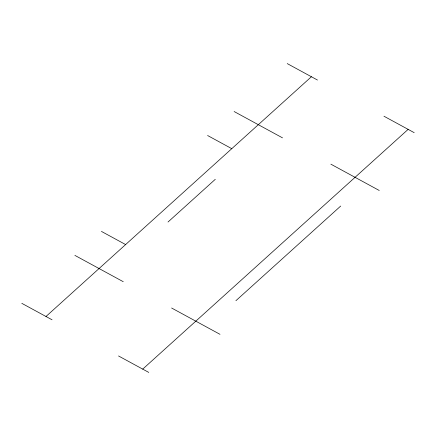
<?xml version="1.0" encoding="UTF-8"?>
<svg xmlns="http://www.w3.org/2000/svg" width="436" height="436" viewBox="0 0 436 436"><rect width="100%" height="100%" fill="white"/><g stroke="black" fill="none" stroke-linecap="round" stroke-linejoin="round"><path stroke-width="0.65" d="M45.987 316.487L311.408 76.747M168.024 222.011L215.291 179.31M142.725 369.118L408.145 129.372M235.909 300.698L340.69 206.054M287.22 63.585L317.463 80.039M383.958 116.216L414.2 132.669M234.137 111.534L282.506 137.852M330.875 164.165L379.244 190.478M207.596 135.509L231.778 148.671M101.425 231.407L125.612 244.563M74.883 255.382L123.252 281.7M171.62 308.012L219.995 334.325M21.8 303.331L52.042 319.784M118.538 355.961L148.78 372.415"/></g></svg>
